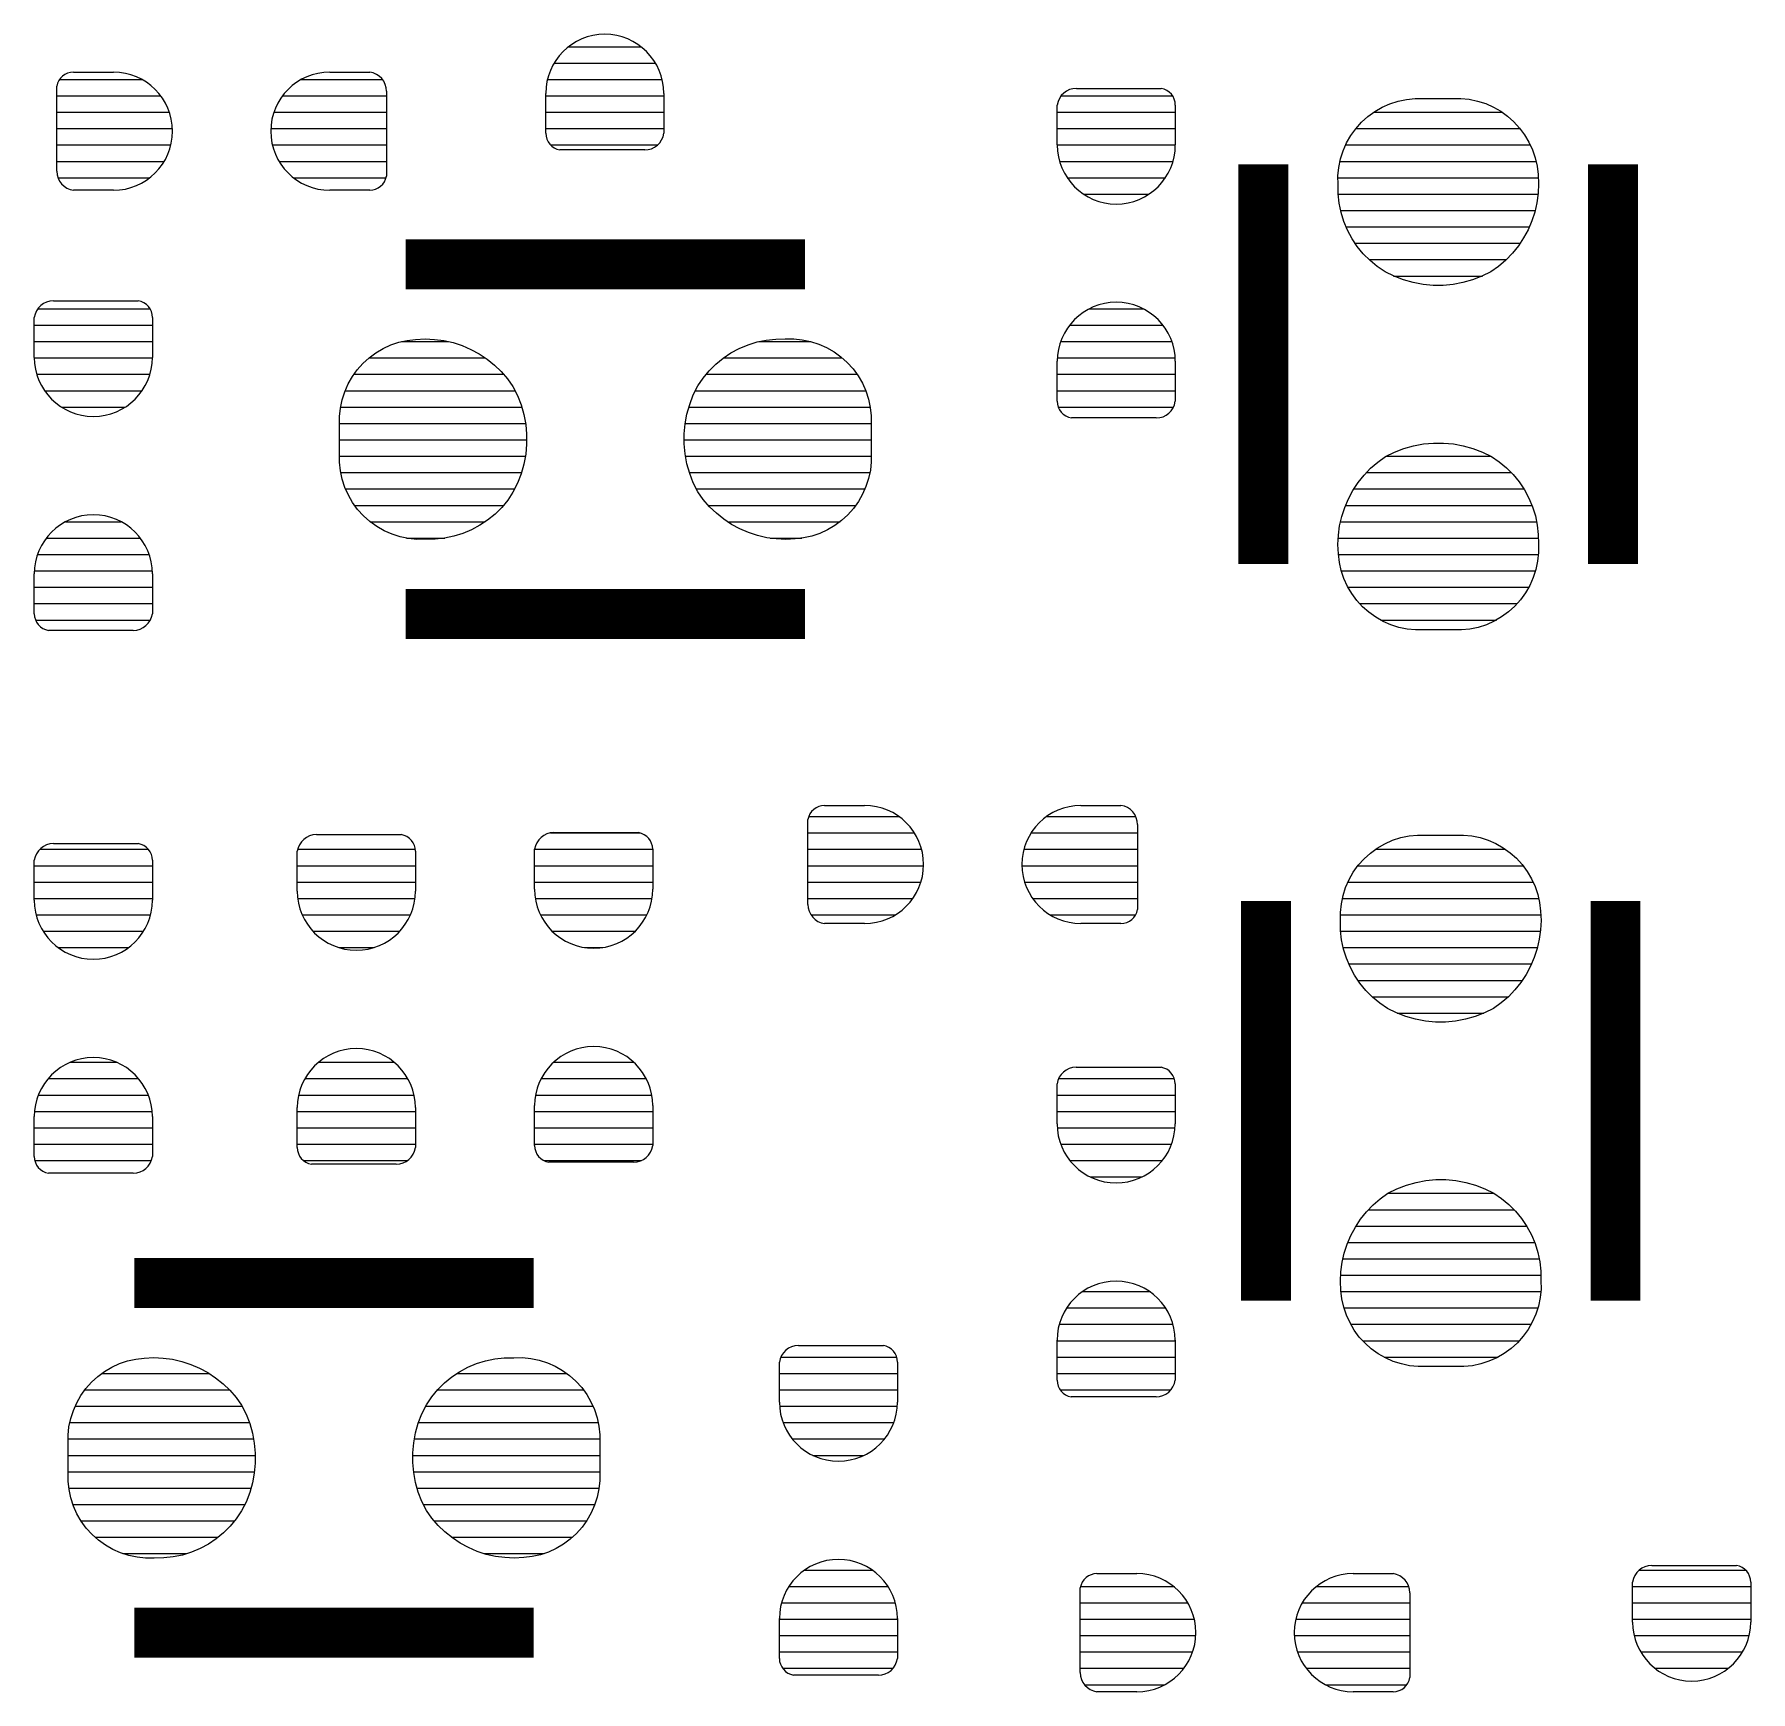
# Model space of a CAD drawing. Extents: x 175.8 to 218.8, y 273.2 to 311.2.
# Drawn here: x 202.075 to 206.439, y 283.04 to 287.255 of the extents above; entities that cross this region are included whole.
import ezdxf

# ---------------------------------------------------------------- set-up
doc = ezdxf.new("R2010")
doc.units = 0
doc.layers.add('MA_DETAILS', color=254, linetype='CONTINUOUS')

msp = doc.modelspace()

# ---------------------------------------------------------------- linework, layer by layer
at = {"layer": 'MA_DETAILS'}
for points in [[(203.675234, 287.104582, 1), (203.375006, 287.104582)], [(202.174094, 287.15843, 0.365699), (202.131676, 287.122616)], [(202.275694, 286.858202, 1), (202.275694, 287.15843)], [(202.825858, 287.15843, 1), (202.825858, 286.858202)], [(202.969876, 287.109916, 0.375524), (202.927458, 287.15843)], [(204.724254, 287.117282, 0.375524), (204.67574, 287.074864)], [(204.975968, 287.074864, 0.365699), (204.940154, 287.117282)], [(203.375006, 287.002982, 0.365699), (203.41082, 286.960564)], [(203.62672, 286.960564, 0.375524), (203.675234, 287.002982)], [(204.67574, 286.973264, 1), (204.975968, 286.973264)], [(202.131676, 286.906716, 0.375524), (202.174094, 286.858202)], [(202.927458, 286.858202, 0.365699), (202.969876, 286.894016)], [(202.12304, 286.577024, 0.375524), (202.074526, 286.534606)], [(202.374754, 286.534606, 0.365699), (202.33894, 286.577024)], [(204.975968, 286.4231, 1), (204.67574, 286.4231)], [(202.074526, 286.433006, 1), (202.374754, 286.433006)], [(204.67574, 286.3215, 0.365699), (204.711554, 286.279082)], [(204.927454, 286.279082, 0.375524), (204.975968, 286.3215)], [(202.374754, 285.882842, 1), (202.074526, 285.882842)], [(202.074526, 285.781242, 0.365699), (202.11034, 285.738824)], [(202.32624, 285.738824, 0.375524), (202.374754, 285.781242)], [(204.084174, 285.293562, 0.365699), (204.041756, 285.257748)], [(204.185774, 284.993334, 1), (204.185774, 285.293562)], [(204.735938, 285.293562, 1), (204.735938, 284.993334)], [(204.879956, 285.245048, 0.375524), (204.837538, 285.293562)], [(202.791822, 285.219394, 0.375524), (202.743308, 285.176976)], [(203.043536, 285.176976, 0.365699), (203.007722, 285.219394)], [(203.395326, 285.224474, 0.375524), (203.346812, 285.182056)], [(203.64704, 285.182056, 0.365699), (203.611226, 285.224474)], [(202.12304, 285.196534, 0.375524), (202.074526, 285.154116)], [(202.374754, 285.154116, 0.365699), (202.33894, 285.196534)], [(202.074526, 285.052516, 1), (202.374754, 285.052516)], [(202.743308, 285.075376, 1), (203.043536, 285.075376)], [(203.346812, 285.080456, 1), (203.64704, 285.080456)], [(204.041756, 285.041848, 0.375524), (204.084174, 284.993334)], [(204.837538, 284.993334, 0.365699), (204.879956, 285.029148)], [(202.374754, 284.502352, 1), (202.074526, 284.502352)], [(203.043536, 284.525212, 1), (202.743308, 284.525212)], [(203.64704, 284.530292, 1), (203.346812, 284.530292)], [(204.723746, 284.627828, 0.375524), (204.675232, 284.58541)], [(204.97546, 284.58541, 0.365699), (204.939646, 284.627828)], [(204.675232, 284.48381, 1), (204.97546, 284.48381)], [(202.074526, 284.400752, 0.365699), (202.11034, 284.358334)], [(202.32624, 284.358334, 0.375524), (202.374754, 284.400752)], [(202.743308, 284.423612, 0.365699), (202.779122, 284.381194)], [(202.995022, 284.381194, 0.375524), (203.043536, 284.423612)], [(203.346812, 284.428692, 0.365699), (203.382626, 284.386274)], [(203.598526, 284.386274, 0.375524), (203.64704, 284.428692)], [(204.97546, 283.933646, 1), (204.675232, 283.933646)], [(204.017626, 283.920184, 0.375524), (203.969112, 283.877766)], [(204.26934, 283.877766, 0.365699), (204.233526, 283.920184)], [(204.675232, 283.832046, 0.365699), (204.711046, 283.789628)], [(204.926946, 283.789628, 0.375524), (204.97546, 283.832046)], [(203.969112, 283.776166, 1), (204.26934, 283.776166)], [(204.26934, 283.226002, 1), (203.969112, 283.226002)], [(206.187294, 283.360876, 0.375524), (206.13878, 283.318458)], [(206.439008, 283.318458, 0.365699), (206.403194, 283.360876)], [(204.776578, 283.340048, 0.365699), (204.73416, 283.304234)], [(204.878178, 283.03982, 1), (204.878178, 283.340048)], [(205.428342, 283.340048, 1), (205.428342, 283.03982)], [(205.57236, 283.291534, 0.375524), (205.529942, 283.340048)], [(206.13878, 283.216858, 1), (206.439008, 283.216858)], [(203.969112, 283.124402, 0.365699), (204.004926, 283.081984)], [(204.220826, 283.081984, 0.375524), (204.26934, 283.124402)], [(204.73416, 283.088334, 0.375524), (204.776578, 283.03982)], [(205.529942, 283.03982, 0.365699), (205.57236, 283.075634)]]:
    msp.add_lwpolyline(points, format="xyb", dxfattribs=at)
for points in [[(203.433172, 287.2232), (203.617068, 287.2232)], [(202.138788, 287.139888), (202.348084, 287.139888)], [(202.174094, 287.15843), (202.275694, 287.15843)], [(202.753468, 287.139888), (202.959462, 287.139888)], [(202.825858, 287.15843), (202.927458, 287.15843)], [(203.379324, 287.139888), (203.670916, 287.139888)], [(203.396342, 287.181544), (203.653898, 287.181544)], [(202.131676, 286.906716), (202.131676, 287.122616)], [(202.131676, 287.098232), (202.395836, 287.098232)], [(202.705716, 287.098232), (202.969876, 287.098232)], [(202.969876, 287.109916), (202.969876, 286.894016)], [(203.375006, 287.002982), (203.375006, 287.104582)], [(203.375006, 287.098232), (203.675234, 287.098232)], [(203.675234, 287.104582), (203.675234, 287.002982)], [(204.685646, 287.098232), (204.968856, 287.098232)], [(204.724254, 287.117282), (204.940154, 287.117282)], [(202.131676, 287.056576), (202.417934, 287.056576)], [(202.683618, 287.056576), (202.969876, 287.056576)], [(203.375006, 287.056576), (203.675234, 287.056576)], [(204.67574, 286.973264), (204.67574, 287.074864)], [(204.67574, 287.056576), (204.975968, 287.056576)], [(204.975968, 287.074864), (204.975968, 286.973264)], [(205.46568, 287.045654), (205.483206, 287.058354)], [(205.480666, 287.056576), (205.807056, 287.056576)], [(205.483206, 287.058354), (205.502002, 287.069276)], [(205.502002, 287.069276), (205.521814, 287.078166)], [(205.521814, 287.078166), (205.542642, 287.085024)], [(205.542642, 287.085024), (205.563978, 287.089342)], [(205.563978, 287.089342), (205.585568, 287.091628)], [(205.585568, 287.091628), (205.702154, 287.091628)], [(205.702154, 287.091628), (205.72349, 287.089596)], [(205.72349, 287.089596), (205.744572, 287.085024)], [(205.744572, 287.085024), (205.765146, 287.07842)], [(205.765146, 287.07842), (205.784704, 287.069784)], [(205.784704, 287.069784), (205.8035, 287.059116)], [(205.8035, 287.059116), (205.821026, 287.04667)], [(202.131676, 287.01492), (202.425554, 287.01492)], [(202.675998, 287.01492), (202.969876, 287.01492)], [(203.375006, 287.01492), (203.675234, 287.01492)], [(204.67574, 287.01492), (204.975968, 287.01492)], [(205.422246, 286.99714), (205.434946, 287.014666)], [(205.434946, 287.014666), (205.449424, 287.030922)], [(205.434946, 287.01492), (205.852522, 287.01492)], [(205.449424, 287.030922), (205.46568, 287.045654)], [(205.821026, 287.04667), (205.837028, 287.032446)], [(205.837028, 287.032446), (205.851506, 287.016444)], [(205.851506, 287.016444), (205.864206, 286.999172)], [(202.131676, 286.973264), (202.421744, 286.973264)], [(202.679808, 286.973264), (202.969876, 286.973264)], [(203.386944, 286.973264), (203.659486, 286.973264)], [(204.67574, 286.973264), (204.975968, 286.973264)], [(205.402688, 286.958278), (205.411578, 286.978344)], [(205.409292, 286.973264), (205.87843, 286.973264)], [(205.411578, 286.978344), (205.422246, 286.99714)], [(205.864206, 286.999172), (205.875128, 286.98063)], [(205.875128, 286.98063), (205.884272, 286.961072)], [(202.131676, 286.931608), (202.404726, 286.931608)], [(202.696826, 286.931608), (202.969876, 286.931608)], [(203.62672, 286.960564), (203.41082, 286.960564)], [(204.681582, 286.931608), (204.970126, 286.931608)], [(205.391766, 286.916368), (205.396084, 286.937704)], [(205.394814, 286.931608), (205.892908, 286.931608)], [(205.396084, 286.937704), (205.402688, 286.958278)], [(205.884272, 286.961072), (205.89113, 286.940752)], [(205.89113, 286.940752), (205.895702, 286.91967)], [(202.134724, 286.889952), (202.367896, 286.889952)], [(202.733656, 286.889952), (202.96886, 286.889952)], [(204.700886, 286.889952), (204.950822, 286.889952)], [(205.38948, 286.894778), (205.391766, 286.916368)], [(205.389734, 286.872934), (205.38948, 286.894778)], [(205.389734, 286.889952), (205.898496, 286.889952)], [(205.895702, 286.91967), (205.898242, 286.898334)], [(205.898242, 286.898334), (205.899512, 286.874204)], [(202.275694, 286.858202), (202.174094, 286.858202)], [(202.927458, 286.858202), (202.825858, 286.858202)], [(204.742796, 286.848296), (204.908912, 286.848296)], [(205.389988, 286.848804), (205.389734, 286.872934)], [(205.392528, 286.824928), (205.389988, 286.848804)], [(205.390242, 286.848296), (205.897988, 286.848296)], [(205.898242, 286.850328), (205.895194, 286.826452)], [(205.899512, 286.874204), (205.898242, 286.850328)], [(205.397354, 286.801306), (205.392528, 286.824928)], [(205.396338, 286.80664), (205.890876, 286.80664)], [(205.404466, 286.778446), (205.397354, 286.801306)], [(205.88986, 286.80283), (205.88224, 286.77997)], [(205.895194, 286.826452), (205.88986, 286.80283)], [(205.413864, 286.756348), (205.404466, 286.778446)], [(205.410308, 286.764984), (205.87589, 286.764984)], [(205.425294, 286.735012), (205.413864, 286.756348)], [(205.872842, 286.757872), (205.861412, 286.73679)], [(205.88224, 286.77997), (205.872842, 286.757872)], [(205.438756, 286.7152), (205.425294, 286.735012)], [(205.433422, 286.723328), (205.852776, 286.723328)], [(205.453996, 286.696404), (205.438756, 286.7152)], [(205.848204, 286.716724), (205.832964, 286.697928)], [(205.861412, 286.73679), (205.848204, 286.716724)], [(205.471014, 286.679386), (205.453996, 286.696404)], [(205.468728, 286.681672), (205.817724, 286.681672)], [(205.489556, 286.664146), (205.471014, 286.679386)], [(205.509368, 286.650684), (205.489556, 286.664146)], [(205.798166, 286.664654), (205.778608, 286.650684)], [(205.816454, 286.680402), (205.798166, 286.664654)], [(205.832964, 286.697928), (205.816454, 286.680402)], [(205.532228, 286.639254), (205.509368, 286.650684)], [(205.530704, 286.640016), (205.757272, 286.640016)], [(205.556104, 286.63011), (205.532228, 286.639254)], [(205.580742, 286.623252), (205.556104, 286.63011)], [(205.605888, 286.618426), (205.580742, 286.623252)], [(205.631288, 286.61614), (205.605888, 286.618426)], [(205.656688, 286.61614), (205.631288, 286.61614)], [(205.682088, 286.618426), (205.656688, 286.61614)], [(205.707234, 286.623252), (205.682088, 286.618426)], [(205.731872, 286.63011), (205.707234, 286.623252)], [(205.755748, 286.639254), (205.731872, 286.63011)], [(205.778608, 286.650684), (205.755748, 286.639254)], [(202.12304, 286.577024), (202.33894, 286.577024)], [(202.074526, 286.433006), (202.074526, 286.534606)], [(202.083416, 286.556704), (202.368658, 286.556704)], [(202.374754, 286.534606), (202.374754, 286.433006)], [(204.757528, 286.556704), (204.89418, 286.556704)], [(202.074526, 286.515048), (202.374754, 286.515048)], [(204.707236, 286.515048), (204.944472, 286.515048)], [(202.074526, 286.473392), (202.374754, 286.473392)], [(202.925934, 286.432244), (202.943206, 286.444944)], [(202.943206, 286.444944), (202.961748, 286.455866)], [(202.961748, 286.455866), (202.981306, 286.46501)], [(202.981306, 286.46501), (203.001626, 286.471868)], [(203.001626, 286.471868), (203.022708, 286.47644)], [(203.008484, 286.473392), (203.127102, 286.473392)], [(203.022708, 286.47644), (203.044044, 286.47898)], [(203.044044, 286.47898), (203.068174, 286.48025)], [(203.068174, 286.48025), (203.09205, 286.47898)], [(203.09205, 286.47898), (203.115926, 286.475932)], [(203.115926, 286.475932), (203.139548, 286.470598)], [(203.139548, 286.470598), (203.162408, 286.462978)], [(203.162408, 286.462978), (203.184506, 286.45358)], [(203.184506, 286.45358), (203.205588, 286.44215)], [(203.205588, 286.44215), (203.225654, 286.428942)], [(203.82611, 286.430974), (203.845922, 286.444436)], [(203.845922, 286.444436), (203.867258, 286.455866)], [(203.867258, 286.455866), (203.889356, 286.465264)], [(203.889356, 286.465264), (203.912216, 286.472376)], [(203.912216, 286.472376), (203.935838, 286.477202)], [(203.917042, 286.473392), (204.049376, 286.473392)], [(203.935838, 286.477202), (203.959714, 286.479742)], [(203.959714, 286.479742), (203.983844, 286.479996)], [(203.983844, 286.479996), (204.005688, 286.48025)], [(204.005688, 286.48025), (204.027278, 286.477964)], [(204.027278, 286.477964), (204.048614, 286.473646)], [(204.048614, 286.473646), (204.069188, 286.467042)], [(204.069188, 286.467042), (204.089254, 286.458152)], [(204.089254, 286.458152), (204.10805, 286.447484)], [(204.10805, 286.447484), (204.125576, 286.434784)], [(204.684376, 286.473392), (204.967332, 286.473392)], [(202.074526, 286.431736), (202.374754, 286.431736)], [(202.883262, 286.384238), (202.895708, 286.401764)], [(202.895708, 286.401764), (202.909932, 286.417766)], [(202.909932, 286.417766), (202.925934, 286.432244)], [(202.925172, 286.431736), (203.221336, 286.431736)], [(203.225654, 286.428942), (203.24445, 286.413702)], [(203.24445, 286.413702), (203.261976, 286.397192)], [(203.775056, 286.380174), (203.790296, 286.398716)], [(203.790296, 286.398716), (203.807314, 286.415734)], [(203.807314, 286.415734), (203.82611, 286.430974)], [(203.827126, 286.431736), (204.128878, 286.431736)], [(204.125576, 286.434784), (204.141832, 286.420306)], [(204.141832, 286.420306), (204.156564, 286.40405)], [(204.156564, 286.40405), (204.169264, 286.386524)], [(204.67574, 286.3215), (204.67574, 286.4231)], [(204.675994, 286.431736), (204.975714, 286.431736)], [(204.975968, 286.4231), (204.975968, 286.3215)], [(202.080876, 286.39008), (202.368404, 286.39008)], [(202.863958, 286.345884), (202.872594, 286.365442)], [(202.872594, 286.365442), (202.883262, 286.384238)], [(202.887326, 286.39008), (203.268072, 286.39008)], [(203.261976, 286.397192), (203.277724, 286.378904)], [(203.277724, 286.378904), (203.291694, 286.359346)], [(203.291694, 286.359346), (203.303124, 286.336486)], [(203.750164, 286.337502), (203.761594, 286.360362)], [(203.761594, 286.360362), (203.775056, 286.380174)], [(203.783184, 286.39008), (204.16647, 286.39008)], [(204.169264, 286.386524), (204.180186, 286.367728)], [(204.180186, 286.367728), (204.189076, 286.347916)], [(204.67574, 286.39008), (204.975968, 286.39008)], [(202.100688, 286.348424), (202.348592, 286.348424)], [(202.852782, 286.304228), (202.857354, 286.32531)], [(202.857354, 286.32531), (202.863958, 286.345884)], [(202.864974, 286.348424), (203.297028, 286.348424)], [(203.303124, 286.336486), (203.312268, 286.31261)], [(203.312268, 286.31261), (203.319126, 286.287972)], [(203.734162, 286.288988), (203.74102, 286.313626)], [(203.74102, 286.313626), (203.750164, 286.337502)], [(203.755498, 286.348424), (204.188822, 286.348424)], [(204.189076, 286.347916), (204.195934, 286.327088)], [(204.195934, 286.327088), (204.200252, 286.305752)], [(204.67574, 286.348424), (204.975968, 286.348424)], [(202.14336, 286.306768), (202.30592, 286.306768)], [(202.85075, 286.282892), (202.852782, 286.304228)], [(202.85075, 286.166306), (202.85075, 286.282892)], [(202.85329, 286.306768), (203.313792, 286.306768)], [(203.319126, 286.287972), (203.323952, 286.262826)], [(203.729336, 286.263842), (203.734162, 286.288988)], [(203.738988, 286.306768), (204.199998, 286.306768)], [(204.200252, 286.305752), (204.202538, 286.284162)], [(204.202538, 286.284162), (204.202538, 286.167576)], [(204.678534, 286.306768), (204.971396, 286.306768)], [(204.927454, 286.279082), (204.711554, 286.279082)], [(202.85075, 286.265112), (203.323444, 286.265112)], [(202.85075, 286.223456), (203.326238, 286.223456)], [(203.323952, 286.262826), (203.326238, 286.237426)], [(203.326238, 286.237426), (203.326238, 286.212026)], [(203.72705, 286.238442), (203.729336, 286.263842)], [(203.72705, 286.213042), (203.72705, 286.238442)], [(203.72705, 286.223456), (204.202538, 286.223456)], [(203.729336, 286.265112), (204.202538, 286.265112)], [(202.85075, 286.1818), (203.32319, 286.1818)], [(203.323952, 286.186626), (203.319126, 286.16148)], [(203.326238, 286.212026), (203.323952, 286.186626)], [(203.729336, 286.187642), (203.72705, 286.213042)], [(203.734162, 286.162496), (203.729336, 286.187642)], [(203.730606, 286.1818), (204.202538, 286.1818)], [(205.490826, 286.166814), (205.510384, 286.180784)], [(205.510384, 286.180784), (205.533244, 286.192214)], [(205.512416, 286.1818), (205.777592, 286.1818)], [(205.533244, 286.192214), (205.55712, 286.201358)], [(205.55712, 286.201358), (205.581758, 286.208216)], [(205.581758, 286.208216), (205.606904, 286.213042)], [(205.606904, 286.213042), (205.632304, 286.215328)], [(205.632304, 286.215328), (205.657704, 286.215328)], [(205.657704, 286.215328), (205.683104, 286.213042)], [(205.683104, 286.213042), (205.70825, 286.208216)], [(205.70825, 286.208216), (205.732888, 286.201358)], [(205.732888, 286.201358), (205.756764, 286.192214)], [(205.756764, 286.192214), (205.779624, 286.180784)], [(205.779624, 286.180784), (205.799436, 286.167322)], [(202.853036, 286.144716), (202.85075, 286.166306)], [(202.857354, 286.12338), (202.853036, 286.144716)], [(202.854052, 286.140144), (203.313284, 286.140144)], [(203.312268, 286.136842), (203.303124, 286.112966)], [(203.319126, 286.16148), (203.312268, 286.136842)], [(203.74102, 286.137858), (203.734162, 286.162496)], [(203.740512, 286.140144), (204.199236, 286.140144)], [(203.750164, 286.113982), (203.74102, 286.137858)], [(204.200506, 286.14624), (204.195934, 286.125158)], [(204.202538, 286.167576), (204.200506, 286.14624)], [(205.456028, 286.13354), (205.472538, 286.151066)], [(205.462124, 286.140144), (205.829916, 286.140144)], [(205.472538, 286.151066), (205.490826, 286.166814)], [(205.799436, 286.167322), (205.817978, 286.152082)], [(205.817978, 286.152082), (205.834996, 286.135064)], [(202.864212, 286.102552), (202.857354, 286.12338)], [(202.873102, 286.08274), (202.864212, 286.102552)], [(202.866244, 286.098488), (203.296012, 286.098488)], [(203.303124, 286.112966), (203.291694, 286.090106)], [(203.761594, 286.091122), (203.750164, 286.113982)], [(203.758038, 286.098488), (204.18679, 286.098488)], [(204.18933, 286.104584), (204.180694, 286.085026)], [(204.195934, 286.125158), (204.18933, 286.104584)], [(205.41615, 286.073596), (205.42758, 286.094678)], [(205.42758, 286.094678), (205.440788, 286.114744)], [(205.429866, 286.098488), (205.862174, 286.098488)], [(205.440788, 286.114744), (205.456028, 286.13354)], [(205.834996, 286.135064), (205.850236, 286.116268)], [(205.850236, 286.116268), (205.863698, 286.096456)], [(205.863698, 286.096456), (205.875128, 286.07512)], [(202.884024, 286.063944), (202.873102, 286.08274)], [(202.896724, 286.046418), (202.884024, 286.063944)], [(202.889358, 286.056832), (203.26731, 286.056832)], [(203.262992, 286.051752), (203.245974, 286.034734)], [(203.278232, 286.070294), (203.262992, 286.051752)], [(203.291694, 286.090106), (203.278232, 286.070294)], [(203.775564, 286.071564), (203.761594, 286.091122)], [(203.791312, 286.053276), (203.775564, 286.071564)], [(203.788264, 286.056832), (204.163422, 286.056832)], [(203.808838, 286.036766), (203.791312, 286.053276)], [(204.15758, 286.048704), (204.143356, 286.032702)], [(204.170026, 286.06623), (204.15758, 286.048704)], [(204.180694, 286.085026), (204.170026, 286.06623)], [(205.399132, 286.028638), (205.406752, 286.051498)], [(205.406752, 286.051498), (205.41615, 286.073596)], [(205.408784, 286.056832), (205.882748, 286.056832)], [(205.875128, 286.07512), (205.884526, 286.053022)], [(205.884526, 286.053022), (205.891638, 286.030162)], [(202.153774, 286.015176), (202.295506, 286.015176)], [(202.911456, 286.030162), (202.896724, 286.046418)], [(202.927712, 286.015684), (202.911456, 286.030162)], [(202.945238, 286.002984), (202.927712, 286.015684)], [(202.928474, 286.015176), (203.220828, 286.015176)], [(203.207366, 286.006032), (203.18603, 285.994602)], [(203.227178, 286.019494), (203.207366, 286.006032)], [(203.245974, 286.034734), (203.227178, 286.019494)], [(203.827634, 286.021526), (203.808838, 286.036766)], [(203.8477, 286.008318), (203.827634, 286.021526)], [(203.837286, 286.015176), (204.12329, 286.015176)], [(203.868782, 285.996888), (203.8477, 286.008318)], [(204.110082, 286.005524), (204.09154, 285.994602)], [(204.127354, 286.018224), (204.110082, 286.005524)], [(204.143356, 286.032702), (204.127354, 286.018224)], [(205.39075, 285.98114), (205.393798, 286.005016)], [(205.393798, 286.005016), (205.399132, 286.028638)], [(205.396084, 286.015176), (205.894686, 286.015176)], [(205.891638, 286.030162), (205.896464, 286.00654)], [(205.896464, 286.00654), (205.899004, 285.982664)], [(202.105006, 285.97352), (202.344274, 285.97352)], [(202.964034, 285.992316), (202.945238, 286.002984)], [(202.9841, 285.983426), (202.964034, 285.992316)], [(203.004674, 285.976822), (202.9841, 285.983426)], [(203.02601, 285.972504), (203.004674, 285.976822)], [(203.021184, 285.97352), (203.11872, 285.97352)], [(203.0476, 285.970218), (203.02601, 285.972504)], [(203.069444, 285.970472), (203.0476, 285.970218)], [(203.093574, 285.970726), (203.069444, 285.970472)], [(203.11745, 285.973266), (203.093574, 285.970726)], [(203.141072, 285.978092), (203.11745, 285.973266)], [(203.163932, 285.985204), (203.141072, 285.978092)], [(203.18603, 285.994602), (203.163932, 285.985204)], [(203.89088, 285.98749), (203.868782, 285.996888)], [(203.91374, 285.97987), (203.89088, 285.98749)], [(203.937362, 285.974536), (203.91374, 285.97987)], [(203.961238, 285.971488), (203.937362, 285.974536)], [(203.94549, 285.97352), (204.026516, 285.97352)], [(203.985114, 285.970218), (203.961238, 285.971488)], [(204.009244, 285.971488), (203.985114, 285.970218)], [(204.03058, 285.974028), (204.009244, 285.971488)], [(204.051662, 285.9786), (204.03058, 285.974028)], [(204.071982, 285.985458), (204.051662, 285.9786)], [(204.09154, 285.994602), (204.071982, 285.985458)], [(205.38948, 285.957264), (205.39075, 285.98114)], [(205.390242, 285.97352), (205.899004, 285.97352)], [(205.899004, 285.982664), (205.899258, 285.958534)], [(202.082654, 285.931864), (202.366626, 285.931864)], [(205.39075, 285.933134), (205.38948, 285.957264)], [(205.39329, 285.911798), (205.39075, 285.933134)], [(205.391004, 285.931864), (205.899004, 285.931864)], [(205.899512, 285.93669), (205.897226, 285.9151)], [(205.899258, 285.958534), (205.899512, 285.93669)], [(202.074526, 285.781242), (202.074526, 285.882842)], [(202.07478, 285.890208), (202.3745, 285.890208)], [(202.374754, 285.882842), (202.374754, 285.781242)], [(205.397862, 285.890716), (205.39329, 285.911798)], [(205.40472, 285.870396), (205.397862, 285.890716)], [(205.398116, 285.890208), (205.891892, 285.890208)], [(205.892908, 285.893764), (205.886304, 285.87319)], [(205.897226, 285.9151), (205.892908, 285.893764)], [(202.074526, 285.848552), (202.374754, 285.848552)], [(205.413864, 285.850838), (205.40472, 285.870396)], [(205.424786, 285.832296), (205.413864, 285.850838)], [(205.415388, 285.848552), (205.874874, 285.848552)], [(205.437486, 285.815024), (205.424786, 285.832296)], [(205.866746, 285.834328), (205.854046, 285.816802)], [(205.877414, 285.853124), (205.866746, 285.834328)], [(205.886304, 285.87319), (205.877414, 285.853124)], [(202.074526, 285.806896), (202.374754, 285.806896)], [(205.451964, 285.799022), (205.437486, 285.815024)], [(205.444852, 285.806896), (205.84541, 285.806896)], [(205.467966, 285.784798), (205.451964, 285.799022)], [(205.839568, 285.800546), (205.823312, 285.785814)], [(205.854046, 285.816802), (205.839568, 285.800546)], [(202.077828, 285.76524), (202.369674, 285.76524)], [(205.485492, 285.772352), (205.467966, 285.784798)], [(205.504288, 285.761684), (205.485492, 285.772352)], [(205.498192, 285.76524), (205.792324, 285.76524)], [(205.523846, 285.753048), (205.504288, 285.761684)], [(205.54442, 285.746444), (205.523846, 285.753048)], [(205.565502, 285.741872), (205.54442, 285.746444)], [(205.74635, 285.746444), (205.725014, 285.742126)], [(205.767178, 285.753302), (205.74635, 285.746444)], [(205.78699, 285.762192), (205.767178, 285.753302)], [(205.805786, 285.773114), (205.78699, 285.762192)], [(205.823312, 285.785814), (205.805786, 285.773114)], [(202.32624, 285.738824), (202.11034, 285.738824)], [(205.586838, 285.73984), (205.565502, 285.741872)], [(205.703424, 285.73984), (205.586838, 285.73984)], [(205.725014, 285.742126), (205.703424, 285.73984)], [(204.043788, 285.265368), (204.273404, 285.265368)], [(204.084174, 285.293562), (204.185774, 285.293562)], [(204.648308, 285.265368), (204.875384, 285.265368)], [(204.735938, 285.293562), (204.837538, 285.293562)], [(202.791822, 285.219394), (203.007722, 285.219394)], [(203.387198, 285.223712), (203.614782, 285.223712)], [(203.395326, 285.224474), (203.611226, 285.224474)], [(204.041756, 285.041848), (204.041756, 285.257748)], [(204.041756, 285.223712), (204.31252, 285.223712)], [(204.609192, 285.223712), (204.879956, 285.223712)], [(204.879956, 285.245048), (204.879956, 285.029148)], [(202.088242, 285.182056), (202.36434, 285.182056)], [(202.12304, 285.196534), (202.33894, 285.196534)], [(202.743308, 285.075376), (202.743308, 285.176976)], [(202.744324, 285.182056), (203.043028, 285.182056)], [(203.043536, 285.176976), (203.043536, 285.075376)], [(203.346812, 285.182056), (203.64704, 285.182056)], [(203.346812, 285.080456), (203.346812, 285.182056)], [(203.64704, 285.182056), (203.64704, 285.080456)], [(204.041756, 285.182056), (204.330808, 285.182056)], [(204.590904, 285.182056), (204.879956, 285.182056)], [(205.47203, 285.172404), (205.489556, 285.185104)], [(205.485238, 285.182056), (205.815184, 285.182056)], [(205.489556, 285.185104), (205.508352, 285.196026)], [(205.508352, 285.196026), (205.528164, 285.204916)], [(205.528164, 285.204916), (205.548992, 285.211774)], [(205.548992, 285.211774), (205.570328, 285.216092)], [(205.570328, 285.216092), (205.591918, 285.218378)], [(205.591918, 285.218378), (205.708504, 285.218378)], [(205.708504, 285.218378), (205.72984, 285.216346)], [(205.72984, 285.216346), (205.750922, 285.211774)], [(205.750922, 285.211774), (205.771496, 285.20517)], [(205.771496, 285.20517), (205.791054, 285.196534)], [(205.791054, 285.196534), (205.80985, 285.185866)], [(205.80985, 285.185866), (205.827376, 285.17342)], [(202.074526, 285.052516), (202.074526, 285.154116)], [(202.074526, 285.1404), (202.374754, 285.1404)], [(202.374754, 285.154116), (202.374754, 285.052516)], [(202.743308, 285.1404), (203.043536, 285.1404)], [(203.346812, 285.1404), (203.64704, 285.1404)], [(204.041756, 285.1404), (204.335888, 285.1404)], [(204.585824, 285.1404), (204.879956, 285.1404)], [(205.428596, 285.12389), (205.441296, 285.141416)], [(205.440534, 285.1404), (205.859888, 285.1404)], [(205.441296, 285.141416), (205.455774, 285.157672)], [(205.455774, 285.157672), (205.47203, 285.172404)], [(205.827376, 285.17342), (205.843378, 285.159196)], [(205.843378, 285.159196), (205.857856, 285.143194)], [(205.857856, 285.143194), (205.870556, 285.125922)], [(202.074526, 285.098744), (202.374754, 285.098744)], [(202.743308, 285.098744), (203.043536, 285.098744)], [(203.346812, 285.098744), (203.64704, 285.098744)], [(204.041756, 285.098744), (204.32903, 285.098744)], [(204.592682, 285.098744), (204.879956, 285.098744)], [(205.409038, 285.085028), (205.417928, 285.105094)], [(205.41488, 285.098744), (205.885288, 285.098744)], [(205.417928, 285.105094), (205.428596, 285.12389)], [(205.870556, 285.125922), (205.881478, 285.10738)], [(205.881478, 285.10738), (205.890622, 285.087822)], [(202.074526, 285.057088), (202.374754, 285.057088)], [(202.744324, 285.057088), (203.04252, 285.057088)], [(203.34859, 285.057088), (203.645262, 285.057088)], [(204.041756, 285.057088), (204.308456, 285.057088)], [(204.613256, 285.057088), (204.879956, 285.057088)], [(205.398116, 285.043118), (205.402434, 285.064454)], [(205.40091, 285.057088), (205.899512, 285.057088)], [(205.402434, 285.064454), (205.409038, 285.085028)], [(205.890622, 285.087822), (205.89748, 285.067502)], [(205.89748, 285.067502), (205.902052, 285.04642)], [(205.902052, 285.04642), (205.904592, 285.025084)], [(202.079098, 285.015432), (202.370182, 285.015432)], [(202.755754, 285.015432), (203.03109, 285.015432)], [(203.361544, 285.015432), (203.632308, 285.015432)], [(204.04963, 285.015432), (204.26426, 285.015432)], [(204.657452, 285.015432), (204.87513, 285.015432)], [(205.39583, 285.021528), (205.398116, 285.043118)], [(205.396084, 284.999684), (205.39583, 285.021528)], [(205.396084, 285.015432), (205.9051, 285.015432)], [(205.904592, 285.025084), (205.905862, 285.000954)], [(205.905862, 285.000954), (205.904592, 284.977078)], [(202.096878, 284.973776), (202.352402, 284.973776)], [(202.782932, 284.973776), (203.003912, 284.973776)], [(203.391262, 284.973776), (203.60259, 284.973776)], [(204.185774, 284.993334), (204.084174, 284.993334)], [(204.837538, 284.993334), (204.735938, 284.993334)], [(205.396338, 284.975554), (205.396084, 284.999684)], [(205.398878, 284.951678), (205.396338, 284.975554)], [(205.396592, 284.973776), (205.904338, 284.973776)], [(205.904592, 284.977078), (205.901544, 284.953202)], [(202.134978, 284.93212), (202.314302, 284.93212)], [(202.848464, 284.93212), (202.93838, 284.93212)], [(203.473812, 284.93212), (203.52004, 284.93212)], [(205.403704, 284.928056), (205.398878, 284.951678)], [(205.402942, 284.93212), (205.896972, 284.93212)], [(205.410816, 284.905196), (205.403704, 284.928056)], [(205.89621, 284.92958), (205.88859, 284.90672)], [(205.901544, 284.953202), (205.89621, 284.92958)], [(205.420214, 284.883098), (205.410816, 284.905196)], [(205.417166, 284.890464), (205.881732, 284.890464)], [(205.431644, 284.861762), (205.420214, 284.883098)], [(205.879192, 284.884622), (205.867762, 284.86354)], [(205.88859, 284.90672), (205.879192, 284.884622)], [(205.445106, 284.84195), (205.431644, 284.861762)], [(205.440534, 284.848808), (205.85811, 284.848808)], [(205.460346, 284.823154), (205.445106, 284.84195)], [(205.854554, 284.843474), (205.839314, 284.824678)], [(205.867762, 284.86354), (205.854554, 284.843474)], [(205.477364, 284.806136), (205.460346, 284.823154)], [(205.476348, 284.807152), (205.822804, 284.807152)], [(205.495906, 284.790896), (205.477364, 284.806136)], [(205.515718, 284.777434), (205.495906, 284.790896)], [(205.804516, 284.791404), (205.784958, 284.777434)], [(205.822804, 284.807152), (205.804516, 284.791404)], [(205.839314, 284.824678), (205.822804, 284.807152)], [(205.538578, 284.766004), (205.515718, 284.777434)], [(205.562454, 284.75686), (205.538578, 284.766004)], [(205.540102, 284.765496), (205.760828, 284.765496)], [(205.587092, 284.750002), (205.562454, 284.75686)], [(205.612238, 284.745176), (205.587092, 284.750002)], [(205.637638, 284.74289), (205.612238, 284.745176)], [(205.663038, 284.74289), (205.637638, 284.74289)], [(205.688438, 284.745176), (205.663038, 284.74289)], [(205.713584, 284.750002), (205.688438, 284.745176)], [(205.738222, 284.75686), (205.713584, 284.750002)], [(205.762098, 284.766004), (205.738222, 284.75686)], [(205.784958, 284.777434), (205.762098, 284.766004)], [(202.165966, 284.640528), (202.283314, 284.640528)], [(202.79741, 284.640528), (202.989434, 284.640528)], [(203.395072, 284.640528), (203.59878, 284.640528)], [(204.723746, 284.627828), (204.939646, 284.627828)], [(202.109578, 284.598872), (202.339702, 284.598872)], [(202.762612, 284.598872), (203.024232, 284.598872)], [(203.363322, 284.598872), (203.63053, 284.598872)], [(204.675232, 284.48381), (204.675232, 284.58541)], [(204.679042, 284.598872), (204.973174, 284.598872)], [(204.97546, 284.58541), (204.97546, 284.48381)], [(202.08494, 284.557216), (202.36434, 284.557216)], [(202.743308, 284.423612), (202.743308, 284.525212)], [(202.746864, 284.557216), (203.03998, 284.557216)], [(203.043536, 284.525212), (203.043536, 284.423612)], [(203.346812, 284.428692), (203.346812, 284.530292)], [(203.349352, 284.557216), (203.6445, 284.557216)], [(203.64704, 284.530292), (203.64704, 284.428692)], [(204.675232, 284.557216), (204.97546, 284.557216)], [(202.074526, 284.400752), (202.074526, 284.502352)], [(202.075034, 284.51556), (202.374246, 284.51556)], [(202.374754, 284.502352), (202.374754, 284.400752)], [(202.743308, 284.51556), (203.043536, 284.51556)], [(203.346812, 284.51556), (203.64704, 284.51556)], [(204.675232, 284.51556), (204.97546, 284.51556)], [(202.074526, 284.473904), (202.374754, 284.473904)], [(202.743308, 284.473904), (203.043536, 284.473904)], [(203.346812, 284.473904), (203.64704, 284.473904)], [(204.675486, 284.473904), (204.975206, 284.473904)], [(202.074526, 284.432248), (202.374754, 284.432248)], [(202.075796, 284.390592), (202.372214, 284.390592)], [(202.743308, 284.432248), (203.043536, 284.432248)], [(202.758802, 284.390592), (203.023724, 284.390592)], [(203.346812, 284.432248), (203.64704, 284.432248)], [(203.369926, 284.390592), (203.618592, 284.390592)], [(204.684376, 284.432248), (204.966316, 284.432248)], [(204.707744, 284.390592), (204.942948, 284.390592)], [(202.32624, 284.358334), (202.11034, 284.358334)], [(202.995022, 284.381194), (202.779122, 284.381194)], [(203.598526, 284.386274), (203.382626, 284.386274)], [(204.75956, 284.348936), (204.891132, 284.348936)], [(205.497176, 284.293564), (205.516734, 284.307534)], [(205.516226, 284.30728), (205.786228, 284.30728)], [(205.516734, 284.307534), (205.539594, 284.318964)], [(205.539594, 284.318964), (205.56347, 284.328108)], [(205.56347, 284.328108), (205.588108, 284.334966)], [(205.588108, 284.334966), (205.613254, 284.339792)], [(205.613254, 284.339792), (205.638654, 284.342078)], [(205.638654, 284.342078), (205.664054, 284.342078)], [(205.664054, 284.342078), (205.689454, 284.339792)], [(205.689454, 284.339792), (205.7146, 284.334966)], [(205.7146, 284.334966), (205.739238, 284.328108)], [(205.739238, 284.328108), (205.763114, 284.318964)], [(205.763114, 284.318964), (205.785974, 284.307534)], [(205.785974, 284.307534), (205.805786, 284.294072)], [(205.447138, 284.241494), (205.462378, 284.26029)], [(205.462378, 284.26029), (205.478888, 284.277816)], [(205.467204, 284.265624), (205.837536, 284.265624)], [(205.478888, 284.277816), (205.497176, 284.293564)], [(205.805786, 284.294072), (205.824328, 284.278832)], [(205.824328, 284.278832), (205.841346, 284.261814)], [(205.841346, 284.261814), (205.856586, 284.243018)], [(205.4225, 284.200346), (205.43393, 284.221428)], [(205.43393, 284.221428), (205.447138, 284.241494)], [(205.435454, 284.223968), (205.869286, 284.223968)], [(205.856586, 284.243018), (205.870048, 284.223206)], [(205.870048, 284.223206), (205.881478, 284.20187)], [(205.405482, 284.155388), (205.413102, 284.178248)], [(205.413102, 284.178248), (205.4225, 284.200346)], [(205.414626, 284.182312), (205.889606, 284.182312)], [(205.881478, 284.20187), (205.890876, 284.179772)], [(205.890876, 284.179772), (205.897988, 284.156912)], [(205.3971, 284.10789), (205.400148, 284.131766)], [(205.400148, 284.131766), (205.405482, 284.155388)], [(205.401926, 284.140656), (205.90129, 284.140656)], [(205.897988, 284.156912), (205.902814, 284.13329)], [(205.902814, 284.13329), (205.905354, 284.109414)], [(205.39583, 284.084014), (205.3971, 284.10789)], [(205.396592, 284.099), (205.905354, 284.099)], [(205.905354, 284.109414), (205.905608, 284.085284)], [(205.905608, 284.085284), (205.905862, 284.06344)], [(204.740256, 284.057344), (204.910436, 284.057344)], [(205.3971, 284.059884), (205.39583, 284.084014)], [(205.39964, 284.038548), (205.3971, 284.059884)], [(205.397608, 284.057344), (205.905354, 284.057344)], [(205.903576, 284.04185), (205.899258, 284.020514)], [(205.905862, 284.06344), (205.903576, 284.04185)], [(204.699616, 284.015688), (204.951076, 284.015688)], [(205.404212, 284.017466), (205.39964, 284.038548)], [(205.41107, 283.997146), (205.404212, 284.017466)], [(205.404974, 284.015688), (205.897734, 284.015688)], [(205.420214, 283.977588), (205.41107, 283.997146)], [(205.892654, 283.99994), (205.883764, 283.979874)], [(205.899258, 284.020514), (205.892654, 283.99994)], [(204.68082, 283.974032), (204.969872, 283.974032)], [(205.431136, 283.959046), (205.420214, 283.977588)], [(205.4225, 283.974032), (205.880462, 283.974032)], [(205.443836, 283.941774), (205.431136, 283.959046)], [(205.873096, 283.961078), (205.860396, 283.943552)], [(205.883764, 283.979874), (205.873096, 283.961078)], [(204.017626, 283.920184), (204.233526, 283.920184)], [(204.675232, 283.832046), (204.675232, 283.933646)], [(204.675232, 283.932376), (204.97546, 283.932376)], [(204.97546, 283.933646), (204.97546, 283.832046)], [(205.458314, 283.925772), (205.443836, 283.941774)], [(205.452472, 283.932376), (205.85049, 283.932376)], [(205.474316, 283.911548), (205.458314, 283.925772)], [(205.491842, 283.899102), (205.474316, 283.911548)], [(205.829662, 283.912564), (205.812136, 283.899864)], [(205.845918, 283.927296), (205.829662, 283.912564)], [(205.860396, 283.943552), (205.845918, 283.927296)], [(202.27163, 283.865066), (202.291188, 283.87421)], [(202.291188, 283.87421), (202.311508, 283.881068)], [(202.311508, 283.881068), (202.33259, 283.88564)], [(202.33259, 283.88564), (202.353926, 283.88818)], [(202.353926, 283.88818), (202.378056, 283.88945)], [(202.378056, 283.88945), (202.401932, 283.88818)], [(202.401932, 283.88818), (202.425808, 283.885132)], [(202.425808, 283.885132), (202.44943, 283.879798)], [(202.44943, 283.879798), (202.47229, 283.872178)], [(202.47229, 283.872178), (202.494388, 283.86278)], [(203.17714, 283.865066), (203.199238, 283.874464)], [(203.199238, 283.874464), (203.222098, 283.881576)], [(203.222098, 283.881576), (203.24572, 283.886402)], [(203.24572, 283.886402), (203.269596, 283.888942)], [(203.269596, 283.888942), (203.293726, 283.889196)], [(203.293726, 283.889196), (203.31557, 283.88945)], [(203.31557, 283.88945), (203.33716, 283.887164)], [(203.33716, 283.887164), (203.358496, 283.882846)], [(203.358496, 283.882846), (203.37907, 283.876242)], [(203.37907, 283.876242), (203.399136, 283.867352)], [(203.399136, 283.867352), (203.417932, 283.856684)], [(203.969112, 283.776166), (203.969112, 283.877766)], [(203.972668, 283.89072), (204.267308, 283.89072)], [(204.26934, 283.877766), (204.26934, 283.776166)], [(204.675232, 283.89072), (204.97546, 283.89072)], [(205.510638, 283.888434), (205.491842, 283.899102)], [(205.506828, 283.89072), (205.796642, 283.89072)], [(205.530196, 283.879798), (205.510638, 283.888434)], [(205.55077, 283.873194), (205.530196, 283.879798)], [(205.571852, 283.868622), (205.55077, 283.873194)], [(205.593188, 283.86659), (205.571852, 283.868622)], [(205.709774, 283.86659), (205.593188, 283.86659)], [(205.731364, 283.868876), (205.709774, 283.86659)], [(205.7527, 283.873194), (205.731364, 283.868876)], [(205.773528, 283.880052), (205.7527, 283.873194)], [(205.79334, 283.888942), (205.773528, 283.880052)], [(205.812136, 283.899864), (205.79334, 283.888942)], [(202.20559, 283.810964), (202.219814, 283.826966)], [(202.219814, 283.826966), (202.235816, 283.841444)], [(202.235816, 283.841444), (202.253088, 283.854144)], [(202.245976, 283.849064), (202.518772, 283.849064)], [(202.253088, 283.854144), (202.27163, 283.865066)], [(202.494388, 283.86278), (202.51547, 283.85135)], [(202.51547, 283.85135), (202.535536, 283.838142)], [(202.535536, 283.838142), (202.554332, 283.822902)], [(202.554332, 283.822902), (202.571858, 283.806392)], [(203.100178, 283.807916), (203.117196, 283.824934)], [(203.117196, 283.824934), (203.135992, 283.840174)], [(203.135992, 283.840174), (203.155804, 283.853636)], [(203.148946, 283.849064), (203.428346, 283.849064)], [(203.155804, 283.853636), (203.17714, 283.865066)], [(203.417932, 283.856684), (203.435458, 283.843984)], [(203.435458, 283.843984), (203.451714, 283.829506)], [(203.451714, 283.829506), (203.466446, 283.81325)], [(203.969112, 283.849064), (204.26934, 283.849064)], [(204.675232, 283.849064), (204.97546, 283.849064)], [(202.182476, 283.774642), (202.193144, 283.793438)], [(202.193144, 283.793438), (202.20559, 283.810964)], [(202.20305, 283.807408), (202.570588, 283.807408)], [(202.571858, 283.806392), (202.587606, 283.788104)], [(202.587606, 283.788104), (202.601576, 283.768546)], [(203.071476, 283.769562), (203.084938, 283.789374)], [(203.084938, 283.789374), (203.100178, 283.807916)], [(203.09967, 283.807408), (203.47051, 283.807408)], [(203.466446, 283.81325), (203.479146, 283.795724)], [(203.479146, 283.795724), (203.490068, 283.776928)], [(203.969112, 283.807408), (204.26934, 283.807408)], [(204.683106, 283.807408), (204.964538, 283.807408)], [(204.926946, 283.789628), (204.711046, 283.789628)], [(202.167236, 283.73451), (202.17384, 283.755084)], [(202.17384, 283.755084), (202.182476, 283.774642)], [(202.178412, 283.765752), (202.602846, 283.765752)], [(202.601576, 283.768546), (202.613006, 283.745686)], [(202.613006, 283.745686), (202.62215, 283.72181)], [(203.050902, 283.722826), (203.060046, 283.746702)], [(203.060046, 283.746702), (203.071476, 283.769562)], [(203.069444, 283.765752), (203.494894, 283.765752)], [(203.490068, 283.776928), (203.498958, 283.757116)], [(203.498958, 283.757116), (203.505816, 283.736288)], [(203.505816, 283.736288), (203.510134, 283.714952)], [(203.969366, 283.765752), (204.269086, 283.765752)], [(202.160632, 283.692092), (202.162664, 283.713428)], [(202.160632, 283.575506), (202.160632, 283.692092)], [(202.162664, 283.713428), (202.167236, 283.73451)], [(202.16495, 283.724096), (202.621134, 283.724096)], [(202.62215, 283.72181), (202.629008, 283.697172)], [(202.629008, 283.697172), (202.633834, 283.672026)], [(203.039218, 283.673042), (203.044044, 283.698188)], [(203.044044, 283.698188), (203.050902, 283.722826)], [(203.051156, 283.724096), (203.508102, 283.724096)], [(203.510134, 283.714952), (203.51242, 283.693362)], [(203.51242, 283.693362), (203.51242, 283.576776)], [(203.97851, 283.724096), (204.259942, 283.724096)], [(202.160632, 283.68244), (202.631802, 283.68244)], [(202.633834, 283.672026), (202.63612, 283.646626)], [(203.036932, 283.647642), (203.039218, 283.673042)], [(203.040996, 283.68244), (203.51242, 283.68244)], [(204.001878, 283.68244), (204.236574, 283.68244)], [(202.160632, 283.640784), (202.63612, 283.640784)], [(202.63612, 283.621226), (202.633834, 283.595826)], [(202.63612, 283.646626), (202.63612, 283.621226)], [(203.036932, 283.622242), (203.036932, 283.647642)], [(203.036932, 283.640784), (203.51242, 283.640784)], [(203.039218, 283.596842), (203.036932, 283.622242)], [(204.054456, 283.640784), (204.183996, 283.640784)], [(202.160632, 283.599128), (202.634342, 283.599128)], [(202.162918, 283.553916), (202.160632, 283.575506)], [(202.629008, 283.57068), (202.62215, 283.546042)], [(202.633834, 283.595826), (202.629008, 283.57068)], [(203.039218, 283.599128), (203.51242, 283.599128)], [(203.044044, 283.571696), (203.039218, 283.596842)], [(203.050902, 283.547058), (203.044044, 283.571696)], [(203.51242, 283.576776), (203.510388, 283.55544)], [(202.162664, 283.557472), (202.625452, 283.557472)], [(202.167236, 283.53258), (202.162918, 283.553916)], [(202.174094, 283.511752), (202.167236, 283.53258)], [(202.613006, 283.522166), (202.601576, 283.499306)], [(202.62215, 283.546042), (202.613006, 283.522166)], [(203.048108, 283.557472), (203.510642, 283.557472)], [(203.060046, 283.523182), (203.050902, 283.547058)], [(203.071476, 283.500322), (203.060046, 283.523182)], [(203.505816, 283.534358), (203.499212, 283.513784)], [(203.510388, 283.55544), (203.505816, 283.534358)], [(202.172824, 283.515816), (202.609958, 283.515816)], [(202.182984, 283.49194), (202.174094, 283.511752)], [(202.193906, 283.473144), (202.182984, 283.49194)], [(202.193398, 283.47416), (202.583796, 283.47416)], [(202.206606, 283.455618), (202.193906, 283.473144)], [(202.588114, 283.479494), (202.572874, 283.460952)], [(202.601576, 283.499306), (202.588114, 283.479494)], [(203.063856, 283.515816), (203.499974, 283.515816)], [(203.085446, 283.480764), (203.071476, 283.500322)], [(203.101194, 283.462476), (203.085446, 283.480764)], [(203.091288, 283.47416), (203.479146, 283.47416)], [(203.479908, 283.47543), (203.467462, 283.457904)], [(203.490576, 283.494226), (203.479908, 283.47543)], [(203.499212, 283.513784), (203.490576, 283.494226)], [(202.221338, 283.439362), (202.206606, 283.455618)], [(202.237594, 283.424884), (202.221338, 283.439362)], [(202.229212, 283.432504), (202.541886, 283.432504)], [(202.555856, 283.443934), (202.53706, 283.428694)], [(202.572874, 283.460952), (202.555856, 283.443934)], [(203.11872, 283.445966), (203.101194, 283.462476)], [(203.137516, 283.430726), (203.11872, 283.445966)], [(203.135484, 283.432504), (203.443078, 283.432504)], [(203.157582, 283.417518), (203.137516, 283.430726)], [(203.453238, 283.441902), (203.437236, 283.427424)], [(203.467462, 283.457904), (203.453238, 283.441902)], [(202.25512, 283.412184), (202.237594, 283.424884)], [(202.273916, 283.401516), (202.25512, 283.412184)], [(202.293982, 283.392626), (202.273916, 283.401516)], [(202.314556, 283.386022), (202.293982, 283.392626)], [(202.29957, 283.390848), (202.462384, 283.390848)], [(202.335892, 283.381704), (202.314556, 283.386022)], [(202.450954, 283.387292), (202.427332, 283.382466)], [(202.473814, 283.394404), (202.450954, 283.387292)], [(202.495912, 283.403802), (202.473814, 283.394404)], [(202.517248, 283.415232), (202.495912, 283.403802)], [(202.53706, 283.428694), (202.517248, 283.415232)], [(203.178664, 283.406088), (203.157582, 283.417518)], [(203.200762, 283.39669), (203.178664, 283.406088)], [(203.223622, 283.38907), (203.200762, 283.39669)], [(203.218288, 283.390848), (203.370688, 283.390848)], [(203.247244, 283.383736), (203.223622, 283.38907)], [(203.361544, 283.3878), (203.340462, 283.383228)], [(203.381864, 283.394658), (203.361544, 283.3878)], [(203.401422, 283.403802), (203.381864, 283.394658)], [(203.419964, 283.414724), (203.401422, 283.403802)], [(203.437236, 283.427424), (203.419964, 283.414724)], [(202.357482, 283.379418), (202.335892, 283.381704)], [(202.379326, 283.379672), (202.357482, 283.379418)], [(202.403456, 283.379926), (202.379326, 283.379672)], [(202.427332, 283.382466), (202.403456, 283.379926)], [(203.27112, 283.380688), (203.247244, 283.383736)], [(203.294996, 283.379418), (203.27112, 283.380688)], [(203.319126, 283.380688), (203.294996, 283.379418)], [(203.340462, 283.383228), (203.319126, 283.380688)], [(204.033374, 283.349192), (204.205078, 283.349192)], [(206.155544, 283.349192), (206.426054, 283.349192)], [(206.187294, 283.360876), (206.403194, 283.360876)], [(203.993242, 283.307536), (204.24521, 283.307536)], [(204.73416, 283.088334), (204.73416, 283.304234)], [(204.734922, 283.307536), (204.971396, 283.307536)], [(204.776578, 283.340048), (204.878178, 283.340048)], [(205.335124, 283.307536), (205.569566, 283.307536)], [(205.428342, 283.340048), (205.529942, 283.340048)], [(206.13878, 283.216858), (206.13878, 283.318458)], [(206.13878, 283.307536), (206.439008, 283.307536)], [(206.439008, 283.318458), (206.439008, 283.216858)], [(203.974446, 283.26588), (204.264006, 283.26588)], [(204.73416, 283.26588), (205.007718, 283.26588)], [(205.298802, 283.26588), (205.57236, 283.26588)], [(205.57236, 283.291534), (205.57236, 283.075634)], [(206.13878, 283.26588), (206.439008, 283.26588)], [(203.969112, 283.124402), (203.969112, 283.226002)], [(203.969112, 283.224224), (204.26934, 283.224224)], [(204.26934, 283.226002), (204.26934, 283.124402)], [(204.73416, 283.224224), (205.024228, 283.224224)], [(205.282292, 283.224224), (205.57236, 283.224224)], [(206.13878, 283.224224), (206.439008, 283.224224)], [(203.969112, 283.182568), (204.26934, 283.182568)], [(204.73416, 283.182568), (205.028038, 283.182568)], [(205.278482, 283.182568), (205.57236, 283.182568)], [(206.142844, 283.182568), (206.434944, 283.182568)], [(203.969112, 283.140912), (204.26934, 283.140912)], [(204.73416, 283.140912), (205.020164, 283.140912)], [(205.286356, 283.140912), (205.57236, 283.140912)], [(206.159354, 283.140912), (206.418434, 283.140912)], [(203.97724, 283.099256), (204.258164, 283.099256)], [(204.220826, 283.081984), (204.004926, 283.081984)], [(204.73416, 283.099256), (204.997812, 283.099256)], [(205.308708, 283.099256), (205.57236, 283.099256)], [(206.195676, 283.099256), (206.382112, 283.099256)], [(204.745082, 283.0576), (204.949044, 283.0576)], [(204.878178, 283.03982), (204.776578, 283.03982)], [(205.357476, 283.0576), (205.56474, 283.0576)], [(205.529942, 283.03982), (205.428342, 283.03982)]]:
    msp.add_lwpolyline(points, dxfattribs=at)
at = {"layer": 'MA_DETAILS', "const_width": 0.127}
for points in [[(205.199996, 286.923734), (205.199996, 285.907734)], [(206.088996, 285.907734), (206.088996, 286.923734)], [(204.034644, 286.669734), (203.018644, 286.669734)], [(203.018644, 285.780734), (204.034644, 285.780734)], [(205.206346, 285.050484), (205.206346, 284.034484)], [(206.095346, 284.034484), (206.095346, 285.050484)], [(203.344526, 284.078934), (202.328526, 284.078934)], [(202.328526, 283.189934), (203.344526, 283.189934)]]:
    msp.add_lwpolyline(points, dxfattribs=at)

doc.saveas('drawing.dxf')
